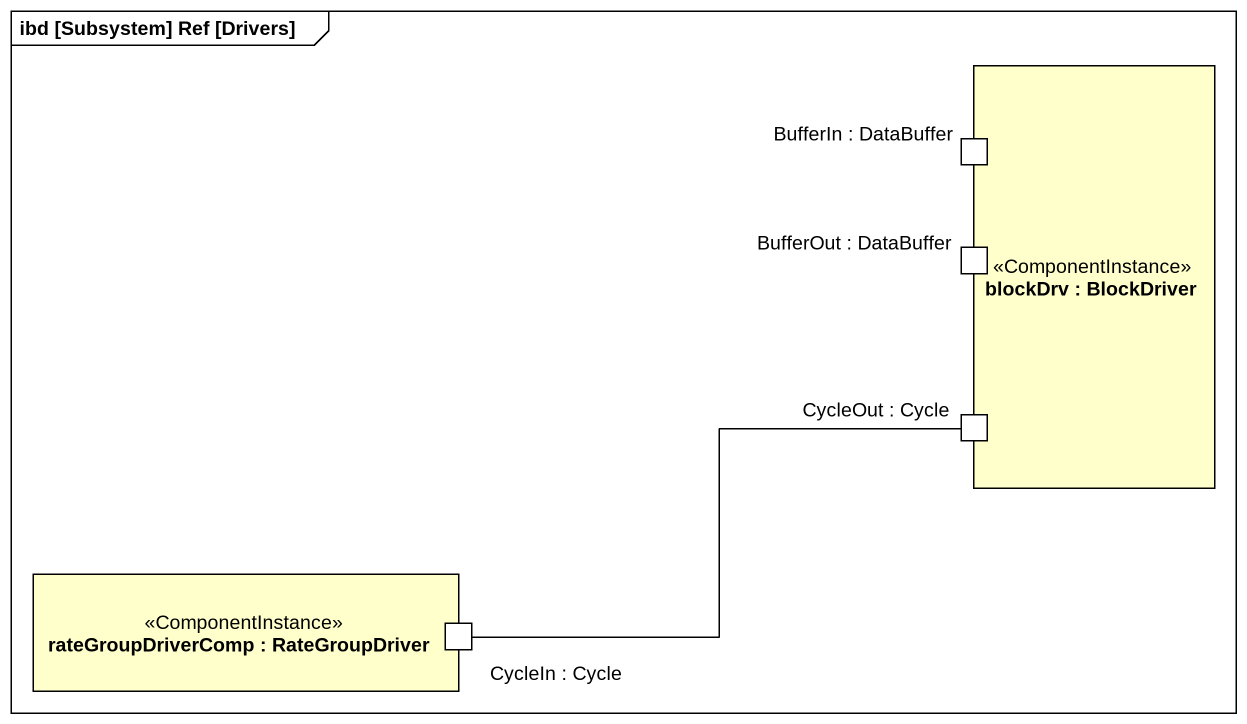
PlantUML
@startuml
mainframe ibd [Subsystem] Ref [Drivers]
rectangle "blockDrv : BlockDriver" as blockDrv <<ComponentInstance>> {
  port "BufferIn : DataBuffer" as BufferIn_DataBuffer
  port "BufferOut : DataBuffer" as BufferOut_DataBuffer
  port "CycleOut : Cycle" as CycleOut_Cycle
}
rectangle "rateGroupDriverComp : RateGroupDriver" as rateGroupDriverComp <<ComponentInstance>> {
  port "CycleIn : Cycle" as CycleIn_Cycle
}
CycleOut_Cycle -left- CycleIn_Cycle
@enduml
